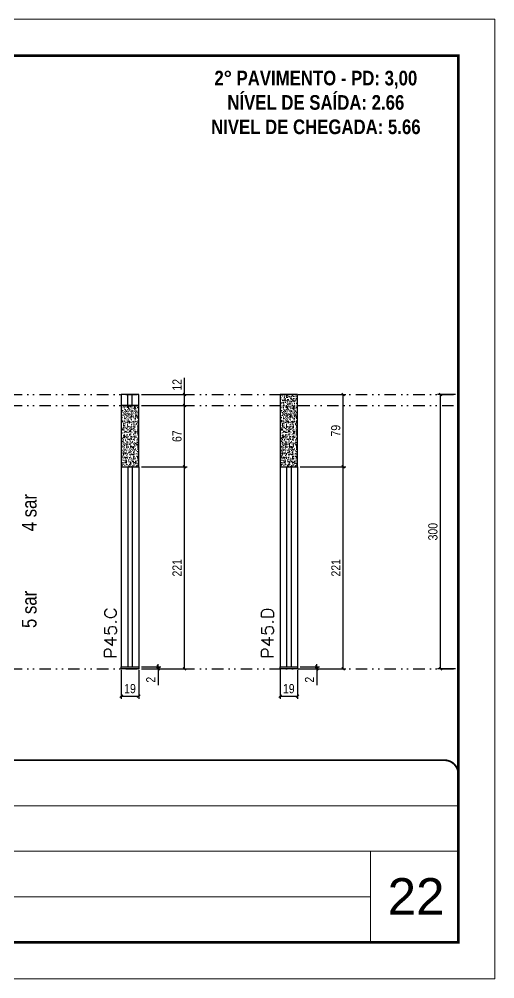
# Model space of a CAD drawing. Extents: x 14400 to 20667, y -21631 to 6985.
# Drawn here: x 16977 to 17497, y 192 to 1242 of the extents above; entities that cross this region are included whole.
import ezdxf

# ---------------------------------------------------------------- set-up
doc = ezdxf.new("R2010")
doc.units = 0
for name, pattern in [('CONTINUO', [0]), ('DASHED', [0.75, 0.5, -0.25]), ('DIVIDE2', [0.625, 0.25, -0.125, 0, -0.125, 0, -0.125])]:
    doc.linetypes.add(name, pattern=pattern)
for name, color, linetype, lineweight in [('CARIMBO', 255, 'Continuous', 9), ('Folhas', 255, 'Continuous', 9), ('SARRAFO DE PRESSAO', 251, 'DASHED', 9), ('Texto Seção', 7, 'Continuous', 15)]:
    doc.layers.add(name, color=color, linetype=linetype, lineweight=lineweight)
for name, color, linetype in [('COTA', 241, 'Continuous'), ('NOMENCLATURA', 7, 'Continuous'), ('Nível', 160, 'Continuous'), ('Painéis', 200, 'Continuous'), ('SARR_2.2x7', 40, 'Continuous')]:
    doc.layers.add(name, color=color, linetype=linetype)
doc.styles.add('ARIAL', font='arial.ttf')
doc.styles.add('ARIAL_NARROW', font='ARIALN.TTF', dxfattribs={"height": 0.2})
doc.styles.add('COTA TECNICA', font='techl___.ttf', dxfattribs={"height": 10})
doc.styles.add('COTA TECNICA-50', font='techl___.ttf', dxfattribs={"height": 10})
doc.styles.add('REGUA-120', font='ROMANS.shx', dxfattribs={"height": 15})
doc.styles.add('ROMANC', font='techb___.ttf', dxfattribs={"height": 2.5})
doc.dimstyles.new('COTA PAINEL-50', dxfattribs={"dimtxt": 10, "dimasz": 3, "dimexe": 3, "dimexo": 3, "dimgap": 3, "dimtad": 1, "dimdec": 1, "dimzin": 12, "dimdsep": 46, "dimtxsty": 'COTA TECNICA-50', "dimblk1": 'OBLIQUE', "dimblk2": 'OBLIQUE', "dimsah": 1, "dimcen": 0.9, "dimclrd": 4, "dimclre": 4, "dimclrt": 240, "dimadec": 1, "dimazin": 3, "dimtfac": 1, "dimtdec": 1, "dimtmove": 0, "dimatfit": 3, "dimfxl": 1, "dimtolj": 1, "dimtzin": 12, "dimarcsym": 0})
doc.dimstyles.new('PAINEL', dxfattribs={"dimtxt": 10, "dimasz": 3, "dimexe": 3, "dimexo": 3, "dimgap": 3, "dimtad": 1, "dimdec": 1, "dimzin": 12, "dimdsep": 46, "dimtxsty": 'COTA TECNICA', "dimblk1": 'OBLIQUE', "dimblk2": 'OBLIQUE', "dimsah": 1, "dimcen": 0.9, "dimclrd": 4, "dimclre": 4, "dimclrt": 240, "dimadec": 1, "dimazin": 3, "dimtfac": 1, "dimtdec": 1, "dimtmove": 0, "dimatfit": 3, "dimfxl": 1, "dimtolj": 1, "dimtzin": 12, "dimarcsym": 0})

# ---------------------------------------------------------------- blocks, each defined once
blk = doc.blocks.new('9999999999')
at = {"color": 30, "linetype": 'CONTINUO'}
for p, q in [((98564.6, 34379.6), (99584, 34379.6)), ((98564.6, 34329.8), (99488, 34329.8)), ((99584, 34329.8), (99488, 34329.8)), ((99488, 34329.8), (99488, 34230.2)), ((98564.6, 34280), (99488, 34280))]:
    blk.add_line(p, q, dxfattribs=at)
at = {"color": 30, "linetype": 'CONTINUO', "const_width": 2}
blk.add_lwpolyline([(99584, 34230.2), (99584, 34414.4, 0.414214), (99569, 34429.4), (98229, 34429.4, 0.414214), (98214, 34414.4), (98214, 34245.2, 0.414214), (98229, 34230.2), (99584, 34230.2)], format="xyb", dxfattribs=at)
at = {"layer": 'Folhas'}
blk.add_lwpolyline([(98139, 34190.2), (99624, 34190.2), (99624, 35240.2), (98139, 35240.2)], close=True, dxfattribs=at)
at = {"layer": 'Folhas', "color": 30, "const_width": 3}
blk.add_lwpolyline([(98214, 34230.2), (99584, 34230.2), (99584, 35200.2), (98214, 35200.2)], close=True, dxfattribs=at)
blk = doc.blocks.new('_Oblique')
at = {"color": 0, "linetype": 'ByBlock', "lineweight": -2}
blk.add_line((-0.5, -0.5), (0.5, 0.5), dxfattribs=at)
blk = doc.blocks.new('*D957')
at = {"layer": 'COTA', "color": 4, "lineweight": -2, "transparency": 16777216}
for p, q in [((17454, 831.1), (17434.5, 831.1)), ((17437.5, 531.1), (17437.5, 831.1)), ((17454, 531.1), (17434.5, 531.1))]:
    blk.add_line(p, q, dxfattribs=at)
at = {"layer": 'Defpoints', "color": 0, "transparency": 16777216}
for p in [(17437.5, 831.1), (17457, 831.1), (17457, 531.1)]:
    blk.add_point(p, dxfattribs=at)
at = {"layer": 'COTA', "color": 4, "lineweight": -2, "transparency": 16777216, "xscale": 3, "yscale": 3, "zscale": 3}
for p, rotation in [((17437.5, 831.1), 90), ((17437.5, 531.1), 270)]:
    blk.add_blockref('_Oblique', p, dxfattribs=dict(at, rotation=rotation))
at = {"layer": 'COTA', "color": 240, "transparency": 16777216, "insert": (17429.3, 681.1), "char_height": 10, "attachment_point": 5, "rotation": 90, "style": 'COTA TECNICA'}
blk.add_mtext('\\A1;300', dxfattribs=at)
blk = doc.blocks.new('*D1268')
at = {"layer": 'COTA', "color": 4, "lineweight": -2, "transparency": 16777216}
for p, q in [((17088.6, 530.1), (17088.6, 498.2)), ((17107.6, 530.1), (17107.6, 498.2)), ((17088.6, 501.2), (17107.6, 501.2))]:
    blk.add_line(p, q, dxfattribs=at)
at = {"layer": 'Defpoints', "color": 0, "transparency": 16777216}
for p in [(17088.6, 533.1), (17107.6, 533.1), (17107.6, 501.2)]:
    blk.add_point(p, dxfattribs=at)
at = {"layer": 'COTA', "color": 4, "lineweight": -2, "transparency": 16777216, "xscale": 3, "yscale": 3, "zscale": 3, "rotation": 180}
blk.add_blockref('_Oblique', (17088.6, 501.2), dxfattribs=at)
at = {"layer": 'COTA', "color": 4, "lineweight": -2, "transparency": 16777216, "xscale": 3, "yscale": 3, "zscale": 3}
blk.add_blockref('_Oblique', (17107.6, 501.2), dxfattribs=at)
at = {"layer": 'COTA', "color": 240, "transparency": 16777216, "insert": (17098.1, 509.3), "char_height": 10, "attachment_point": 5, "style": 'COTA TECNICA'}
blk.add_mtext('\\A1;19', dxfattribs=at)
blk = doc.blocks.new('*D1269')
at = {"layer": 'COTA', "color": 4, "lineweight": -2, "transparency": 16777216}
for p, q in [((17128.8, 533.1), (17128.8, 536.1)), ((17110.6, 533.1), (17131.8, 533.1)), ((17110.6, 531.1), (17131.8, 531.1)), ((17128.8, 533.1), (17128.8, 531.1)), ((17128.8, 531.1), (17128.8, 513))]:
    blk.add_line(p, q, dxfattribs=at)
at = {"layer": 'Defpoints', "color": 0, "transparency": 16777216}
for p in [(17107.6, 533.1), (17107.6, 531.1), (17128.8, 533.1)]:
    blk.add_point(p, dxfattribs=at)
at = {"layer": 'COTA', "color": 4, "lineweight": -2, "transparency": 16777216, "xscale": 3, "yscale": 3, "zscale": 3}
for p, rotation in [((17128.8, 533.1), 270), ((17128.8, 531.1), 90)]:
    blk.add_blockref('_Oblique', p, dxfattribs=dict(at, rotation=rotation))
at = {"layer": 'COTA', "color": 240, "transparency": 16777216, "insert": (17120.8, 519.1), "char_height": 10, "attachment_point": 5, "rotation": 90, "style": 'COTA TECNICA-50'}
blk.add_mtext('\\A1;2', dxfattribs=at)
blk = doc.blocks.new('*D1270')
at = {"layer": 'COTA', "color": 4, "lineweight": -2, "transparency": 16777216}
for p, q in [((17110.6, 752.1), (17160.6, 752.1)), ((17157.6, 531.1), (17157.6, 752.1)), ((17110.6, 531.1), (17160.6, 531.1))]:
    blk.add_line(p, q, dxfattribs=at)
at = {"layer": 'Defpoints', "color": 0, "transparency": 16777216}
for p in [(17107.6, 752.1), (17157.6, 752.1), (17107.6, 531.1)]:
    blk.add_point(p, dxfattribs=at)
at = {"layer": 'COTA', "color": 4, "lineweight": -2, "transparency": 16777216, "xscale": 3, "yscale": 3, "zscale": 3}
for p, rotation in [((17157.6, 752.1), 90), ((17157.6, 531.1), 270)]:
    blk.add_blockref('_Oblique', p, dxfattribs=dict(at, rotation=rotation))
at = {"layer": 'COTA', "color": 240, "transparency": 16777216, "insert": (17149.5, 641.6), "char_height": 10, "attachment_point": 5, "rotation": 90, "style": 'COTA TECNICA-50'}
blk.add_mtext('\\A1;221', dxfattribs=at)
blk = doc.blocks.new('*D1271')
at = {"layer": 'COTA', "color": 4, "lineweight": -2, "transparency": 16777216}
for p, q in [((17110.6, 819.1), (17160.6, 819.1)), ((17157.6, 752.1), (17157.6, 819.1)), ((17110.6, 752.1), (17160.6, 752.1))]:
    blk.add_line(p, q, dxfattribs=at)
at = {"layer": 'Defpoints', "color": 0, "transparency": 16777216}
for p in [(17107.6, 819.1), (17157.6, 819.1), (17107.6, 752.1)]:
    blk.add_point(p, dxfattribs=at)
at = {"layer": 'COTA', "color": 4, "lineweight": -2, "transparency": 16777216, "xscale": 3, "yscale": 3, "zscale": 3}
for p, rotation in [((17157.6, 819.1), 90), ((17157.6, 752.1), 270)]:
    blk.add_blockref('_Oblique', p, dxfattribs=dict(at, rotation=rotation))
at = {"layer": 'COTA', "color": 240, "transparency": 16777216, "insert": (17149.5, 785.6), "char_height": 10, "attachment_point": 5, "rotation": 90, "style": 'COTA TECNICA'}
blk.add_mtext('\\A1;67', dxfattribs=at)
blk = doc.blocks.new('*D1272')
at = {"layer": 'COTA', "color": 4, "lineweight": -2, "transparency": 16777216}
for p, q in [((17157.6, 831.1), (17157.6, 849.4)), ((17110.6, 831.1), (17160.6, 831.1)), ((17157.6, 819.1), (17157.6, 831.1)), ((17110.6, 819.1), (17160.6, 819.1))]:
    blk.add_line(p, q, dxfattribs=at)
at = {"layer": 'Defpoints', "color": 0, "transparency": 16777216}
for p in [(17107.6, 831.1), (17157.6, 831.1), (17107.6, 819.1)]:
    blk.add_point(p, dxfattribs=at)
at = {"layer": 'COTA', "color": 4, "lineweight": -2, "transparency": 16777216, "xscale": 3, "yscale": 3, "zscale": 3}
for p, rotation in [((17157.6, 831.1), 90), ((17157.6, 819.1), 270)]:
    blk.add_blockref('_Oblique', p, dxfattribs=dict(at, rotation=rotation))
at = {"layer": 'COTA', "color": 240, "transparency": 16777216, "insert": (17149.5, 841.8), "char_height": 10, "attachment_point": 5, "rotation": 90, "style": 'COTA TECNICA'}
blk.add_mtext('\\A1;12', dxfattribs=at)
blk = doc.blocks.new('*D1273')
at = {"layer": 'COTA', "color": 4, "lineweight": -2, "transparency": 16777216}
for p, q in [((17262.2, 530.1), (17262.2, 498.2)), ((17281.2, 530.1), (17281.2, 498.2)), ((17262.2, 501.2), (17281.2, 501.2))]:
    blk.add_line(p, q, dxfattribs=at)
at = {"layer": 'Defpoints', "color": 0, "transparency": 16777216}
for p in [(17262.2, 533.1), (17281.2, 533.1), (17281.2, 501.2)]:
    blk.add_point(p, dxfattribs=at)
at = {"layer": 'COTA', "color": 4, "lineweight": -2, "transparency": 16777216, "xscale": 3, "yscale": 3, "zscale": 3, "rotation": 180}
blk.add_blockref('_Oblique', (17262.2, 501.2), dxfattribs=at)
at = {"layer": 'COTA', "color": 4, "lineweight": -2, "transparency": 16777216, "xscale": 3, "yscale": 3, "zscale": 3}
blk.add_blockref('_Oblique', (17281.2, 501.2), dxfattribs=at)
at = {"layer": 'COTA', "color": 240, "transparency": 16777216, "insert": (17271.7, 509.3), "char_height": 10, "attachment_point": 5, "style": 'COTA TECNICA'}
blk.add_mtext('\\A1;19', dxfattribs=at)
blk = doc.blocks.new('*D1274')
at = {"layer": 'COTA', "color": 4, "lineweight": -2, "transparency": 16777216}
for p, q in [((17302.4, 533.1), (17302.4, 536.1)), ((17284.2, 533.1), (17305.4, 533.1)), ((17284.2, 531.1), (17305.4, 531.1)), ((17302.4, 533.1), (17302.4, 531.1)), ((17302.4, 531.1), (17302.4, 513))]:
    blk.add_line(p, q, dxfattribs=at)
at = {"layer": 'Defpoints', "color": 0, "transparency": 16777216}
for p in [(17281.2, 533.1), (17281.2, 531.1), (17302.4, 533.1)]:
    blk.add_point(p, dxfattribs=at)
at = {"layer": 'COTA', "color": 4, "lineweight": -2, "transparency": 16777216, "xscale": 3, "yscale": 3, "zscale": 3}
for p, rotation in [((17302.4, 533.1), 270), ((17302.4, 531.1), 90)]:
    blk.add_blockref('_Oblique', p, dxfattribs=dict(at, rotation=rotation))
at = {"layer": 'COTA', "color": 240, "transparency": 16777216, "insert": (17294.4, 519.1), "char_height": 10, "attachment_point": 5, "rotation": 90, "style": 'COTA TECNICA-50'}
blk.add_mtext('\\A1;2', dxfattribs=at)
blk = doc.blocks.new('*D1275')
at = {"layer": 'COTA', "color": 4, "lineweight": -2, "transparency": 16777216}
for p, q in [((17284.2, 752.1), (17334.2, 752.1)), ((17331.2, 531.1), (17331.2, 752.1)), ((17284.2, 531.1), (17334.2, 531.1))]:
    blk.add_line(p, q, dxfattribs=at)
at = {"layer": 'Defpoints', "color": 0, "transparency": 16777216}
for p in [(17281.2, 752.1), (17331.2, 752.1), (17281.2, 531.1)]:
    blk.add_point(p, dxfattribs=at)
at = {"layer": 'COTA', "color": 4, "lineweight": -2, "transparency": 16777216, "xscale": 3, "yscale": 3, "zscale": 3}
for p, rotation in [((17331.2, 752.1), 90), ((17331.2, 531.1), 270)]:
    blk.add_blockref('_Oblique', p, dxfattribs=dict(at, rotation=rotation))
at = {"layer": 'COTA', "color": 240, "transparency": 16777216, "insert": (17323.2, 641.6), "char_height": 10, "attachment_point": 5, "rotation": 90, "style": 'COTA TECNICA-50'}
blk.add_mtext('\\A1;221', dxfattribs=at)
blk = doc.blocks.new('*D1276')
at = {"layer": 'COTA', "color": 4, "lineweight": -2, "transparency": 16777216}
for p, q in [((17284.2, 831.1), (17334.2, 831.1)), ((17331.2, 752.1), (17331.2, 831.1)), ((17284.2, 752.1), (17334.2, 752.1))]:
    blk.add_line(p, q, dxfattribs=at)
at = {"layer": 'Defpoints', "color": 0, "transparency": 16777216}
for p in [(17281.2, 831.1), (17331.2, 831.1), (17281.2, 752.1)]:
    blk.add_point(p, dxfattribs=at)
at = {"layer": 'COTA', "color": 4, "lineweight": -2, "transparency": 16777216, "xscale": 3, "yscale": 3, "zscale": 3}
for p, rotation in [((17331.2, 831.1), 90), ((17331.2, 752.1), 270)]:
    blk.add_blockref('_Oblique', p, dxfattribs=dict(at, rotation=rotation))
at = {"layer": 'COTA', "color": 240, "transparency": 16777216, "insert": (17323.1, 791.6), "char_height": 10, "attachment_point": 5, "rotation": 90, "style": 'COTA TECNICA'}
blk.add_mtext('\\A1;79', dxfattribs=at)

msp = doc.modelspace()

# ---------------------------------------------------------------- hatches: boundary and pattern name
at = {"layer": 'COTA'}
h = msp.add_hatch(dxfattribs=at)
h.set_pattern_fill('AR-CONC', color=256, scale=0.03)
h.set_pattern_definition([(50, (-1477.82, -3473.7253), (5.4655401, -0.4781726), [0.5715, -6.2865]), (355, (-1477.82, -3473.7253), (-1.0573026, 5.7317054), [0.4572, -5.0292175]), (100.451445, (-1477.3647, -3473.765), (4.4082374, 5.2535326), [0.4857003, -5.3427073]), (46.1842, (-1477.82, -3472.201), (8.1323712, -1.2612698), [0.85725, -9.42975]), (96.635558, (-1477.1424, -3472.3064), (7.122124, 7.4227837), [0.7285507, -8.0140682]), (351.18415, (-1477.82, -3472.201), (7.122124, 7.4227837), [0.685799, -7.543792]), (21, (-1477.058, -3472.5823), (4.5484317, -3.0679559), [0.5715, -6.2865]), (326, (-1477.058, -3472.5823), (1.8540609, 5.525639), [0.4572, -5.0292]), (71.451445, (-1476.679, -3472.838), (6.4024926, 2.457683), [0.4857003, -5.3426981]), (37.5, (-1477.8201, -3473.7253), (0.0926581, 2.53665117), [0, -4.96824, 0, -5.1054, 0, -5.04825]), (7.5, (-1477.82, -3473.7253), (2.00458988, 3.00541724), [0, -2.91084, 0, -4.85394, 0, -1.92405]), (327.5, (-1479.5194, -3473.7253), (4.06771786, -0.17186232), [0, -1.905, 0, -5.9436, 0, -7.8867]), (317.5, (-1480.2814, -3473.7253), (4.44387544, 0.7627947), [0, -2.4765, 0, -3.94716, 0, -5.6007])])
h.paths.add_polyline_path([(17281.23, 831.13), (17262.23, 831.13), (17262.23, 752.13), (17281.23, 752.13)])
h = msp.add_hatch(dxfattribs=at)
h.set_pattern_fill('AR-CONC', color=256, scale=0.03)
h.set_pattern_definition([(50, (-1651.447, -3473.7253), (5.4655401, -0.4781726), [0.5715, -6.2865]), (355, (-1651.447, -3473.7253), (-1.0573026, 5.7317054), [0.4572, -5.0292175]), (100.451445, (-1650.9913, -3473.765), (4.4082374, 5.2535326), [0.4857003, -5.3427073]), (46.1842, (-1651.447, -3472.201), (8.1323712, -1.2612698), [0.85725, -9.42975]), (96.635558, (-1650.769, -3472.3064), (7.122124, 7.4227837), [0.7285507, -8.0140682]), (351.18415, (-1651.447, -3472.201), (7.122124, 7.4227837), [0.685799, -7.543792]), (21, (-1650.685, -3472.5823), (4.5484317, -3.0679559), [0.5715, -6.2865]), (326, (-1650.685, -3472.5823), (1.8540609, 5.525639), [0.4572, -5.0292]), (71.451445, (-1650.306, -3472.838), (6.4024926, 2.457683), [0.4857003, -5.3426981]), (37.5, (-1651.4468, -3473.7253), (0.0926581, 2.53665117), [0, -4.96824, 0, -5.1054, 0, -5.04825]), (7.5, (-1651.4468, -3473.7253), (2.00458988, 3.00541724), [0, -2.91084, 0, -4.85394, 0, -1.92405]), (327.5, (-1653.146, -3473.7253), (4.06771786, -0.17186232), [0, -1.905, 0, -5.9436, 0, -7.8867]), (317.5, (-1653.908, -3473.7253), (4.44387544, 0.7627947), [0, -2.4765, 0, -3.94716, 0, -5.6007])])
h.paths.add_polyline_path([(17107.61, 819.13), (17088.61, 819.13), (17088.61, 752.13), (17107.61, 752.13)])

# ---------------------------------------------------------------- linework, layer by layer
for points in [[(17262.23, 752.13), (17281.23, 752.13), (17281.23, 831.13), (17262.23, 831.13)], [(17088.61, 752.13), (17107.61, 752.13), (17107.61, 819.13), (17088.61, 819.13)]]:
    msp.add_lwpolyline(points, close=True, dxfattribs=at)
at = {"layer": 'Nível', "color": 4, "linetype": 'DIVIDE2', "ltscale": 50}
for p, q in [((16086.97, 831.13), (17456.97, 831.13)), ((16086.97, 819.13), (17456.97, 819.13)), ((16086.97, 531.13), (17456.97, 531.13)), ((16086.97, 531.13), (17456.97, 531.13))]:
    msp.add_line(p, q, dxfattribs=at)
at = {"layer": 'Painéis'}
for p, q in [((17088.61, 752.13), (17088.61, 533.13)), ((17088.61, 752.13), (17107.61, 752.13)), ((17107.61, 752.13), (17107.61, 533.13)), ((17262.23, 752.13), (17262.23, 533.13)), ((17262.23, 752.13), (17281.23, 752.13)), ((17281.23, 752.13), (17281.23, 533.13)), ((17088.61, 533.13), (17107.61, 533.13)), ((17088.61, 531.13), (17088.61, 533.13)), ((17107.61, 531.13), (17088.61, 531.13)), ((17107.61, 533.13), (17107.61, 531.13)), ((17262.23, 533.13), (17281.23, 533.13)), ((17262.23, 531.13), (17262.23, 533.13)), ((17281.23, 531.13), (17262.23, 531.13)), ((17281.23, 533.13), (17281.23, 531.13))]:
    msp.add_line(p, q, dxfattribs=at)
msp.add_lwpolyline([(17088.61, 819.13), (17107.61, 819.13), (17107.61, 831.13), (17088.61, 831.13)], close=True, dxfattribs=at)
at = {"layer": 'SARR_2.2x7'}
for p, q in [((17095.61, 819.13), (17095.61, 831.13)), ((17100.61, 819.13), (17100.61, 831.13)), ((17095.61, 752.13), (17095.61, 533.13)), ((17100.61, 752.13), (17100.61, 533.13)), ((17269.23, 752.13), (17269.23, 533.13)), ((17274.23, 752.13), (17274.23, 533.13))]:
    msp.add_line(p, q, dxfattribs=at)

# ---------------------------------------------------------------- block references
at = {"layer": 'SARRAFO DE PRESSAO', "color": 6, "linetype": 'ByBlock'}
msp.add_blockref('9999999999', (-82127.01, -33998.35), dxfattribs=at)

# ---------------------------------------------------------------- texts
at = {"layer": 'CARIMBO', "style": 'ARIAL'}
msp.add_text('22', height=40, dxfattribs=at).set_placement((17379.83, 262))
at = {"layer": 'NOMENCLATURA', "style": 'ARIAL_NARROW'}
for s, p in [('4 sar', (16995.9, 681.5)), ('5 sar', (16995.9, 575.65))]:
    msp.add_text(s, height=16, rotation=90, dxfattribs=at).set_placement(p)
at = {"layer": 'NOMENCLATURA', "color": 2, "insert": (17301.29, 1185.44), "char_height": 16, "attachment_point": 2, "style": 'ROMANC'}
msp.add_mtext_dynamic_manual_height_columns('2° PAVIMENTO - PD: 3,00\\PNÍVEL DE SAÍDA: 2.66\\PNIVEL DE CHEGADA: 5.66', width=432.3511, gutter_width=1, heights=[0], dxfattribs=at)
at = {"layer": 'Texto Seção', "style": 'REGUA-120', "width": 1.1}
for s, p in [('P45.C', (17083.34, 541.9)), ('P45.D', (17254.98, 541.9))]:
    msp.add_text(s, height=13, rotation=90, dxfattribs=at).set_placement(p)

# ---------------------------------------------------------------- dimensions: what is measured, and where the dimension line sits
at = {"layer": 'COTA'}
for base, p1, p2, dimstyle, picture, middle in [((17157.6, 831.13), (17107.61, 819.13), (17107.61, 831.13), 'PAINEL', '*D1272', (17149.54, 841.79)), ((17331.22, 831.13), (17281.23, 752.13), (17281.23, 831.13), 'PAINEL', '*D1276', (17323.12, 791.63)), ((17437.51, 831.13), (17456.97, 531.13), (17456.97, 831.13), 'PAINEL', '*D957', (17429.29, 681.13)), ((17157.6, 819.13), (17107.61, 752.13), (17107.61, 819.13), 'PAINEL', '*D1271', (17149.49, 785.63)), ((17157.6, 752.13), (17107.61, 531.13), (17107.61, 752.13), 'COTA PAINEL-50', '*D1270', (17149.54, 641.63)), ((17331.22, 752.13), (17281.23, 531.13), (17281.23, 752.13), 'COTA PAINEL-50', '*D1275', (17323.16, 641.63))]:
    dim = msp.add_linear_dim(base=base, p1=p1, p2=p2, angle=90, dimstyle=dimstyle, dxfattribs=at)
    dim.commit()
    dim.dimension.update_dxf_attribs({"geometry": picture, "text_midpoint": middle})
for base, p1, p2, picture, middle in [((17128.8, 533.13), (17107.61, 531.13), (17107.61, 533.13), '*D1269', (17128.8, 519.08)), ((17302.43, 533.13), (17281.23, 531.13), (17281.23, 533.13), '*D1274', (17302.43, 519.08))]:
    dim = msp.add_linear_dim(base=base, p1=p1, p2=p2, angle=90, dimstyle='COTA PAINEL-50', dxfattribs=at)
    dim.commit()
    dim.dimension.update_dxf_attribs({"geometry": picture, "text_midpoint": middle, "dimtype": 160})
for base, p1, p2, picture, middle in [((17107.61, 501.24), (17088.61, 533.13), (17107.61, 533.13), '*D1268', (17098.11, 509.33)), ((17281.23, 501.24), (17262.23, 533.13), (17281.23, 533.13), '*D1273', (17271.73, 509.33))]:
    dim = msp.add_linear_dim(base=base, p1=p1, p2=p2, dimstyle='PAINEL', override={"dimarcsym": 2}, dxfattribs=at)
    dim.commit()
    dim.dimension.update_dxf_attribs({"geometry": picture, "text_midpoint": middle})

doc.saveas('drawing.dxf')
